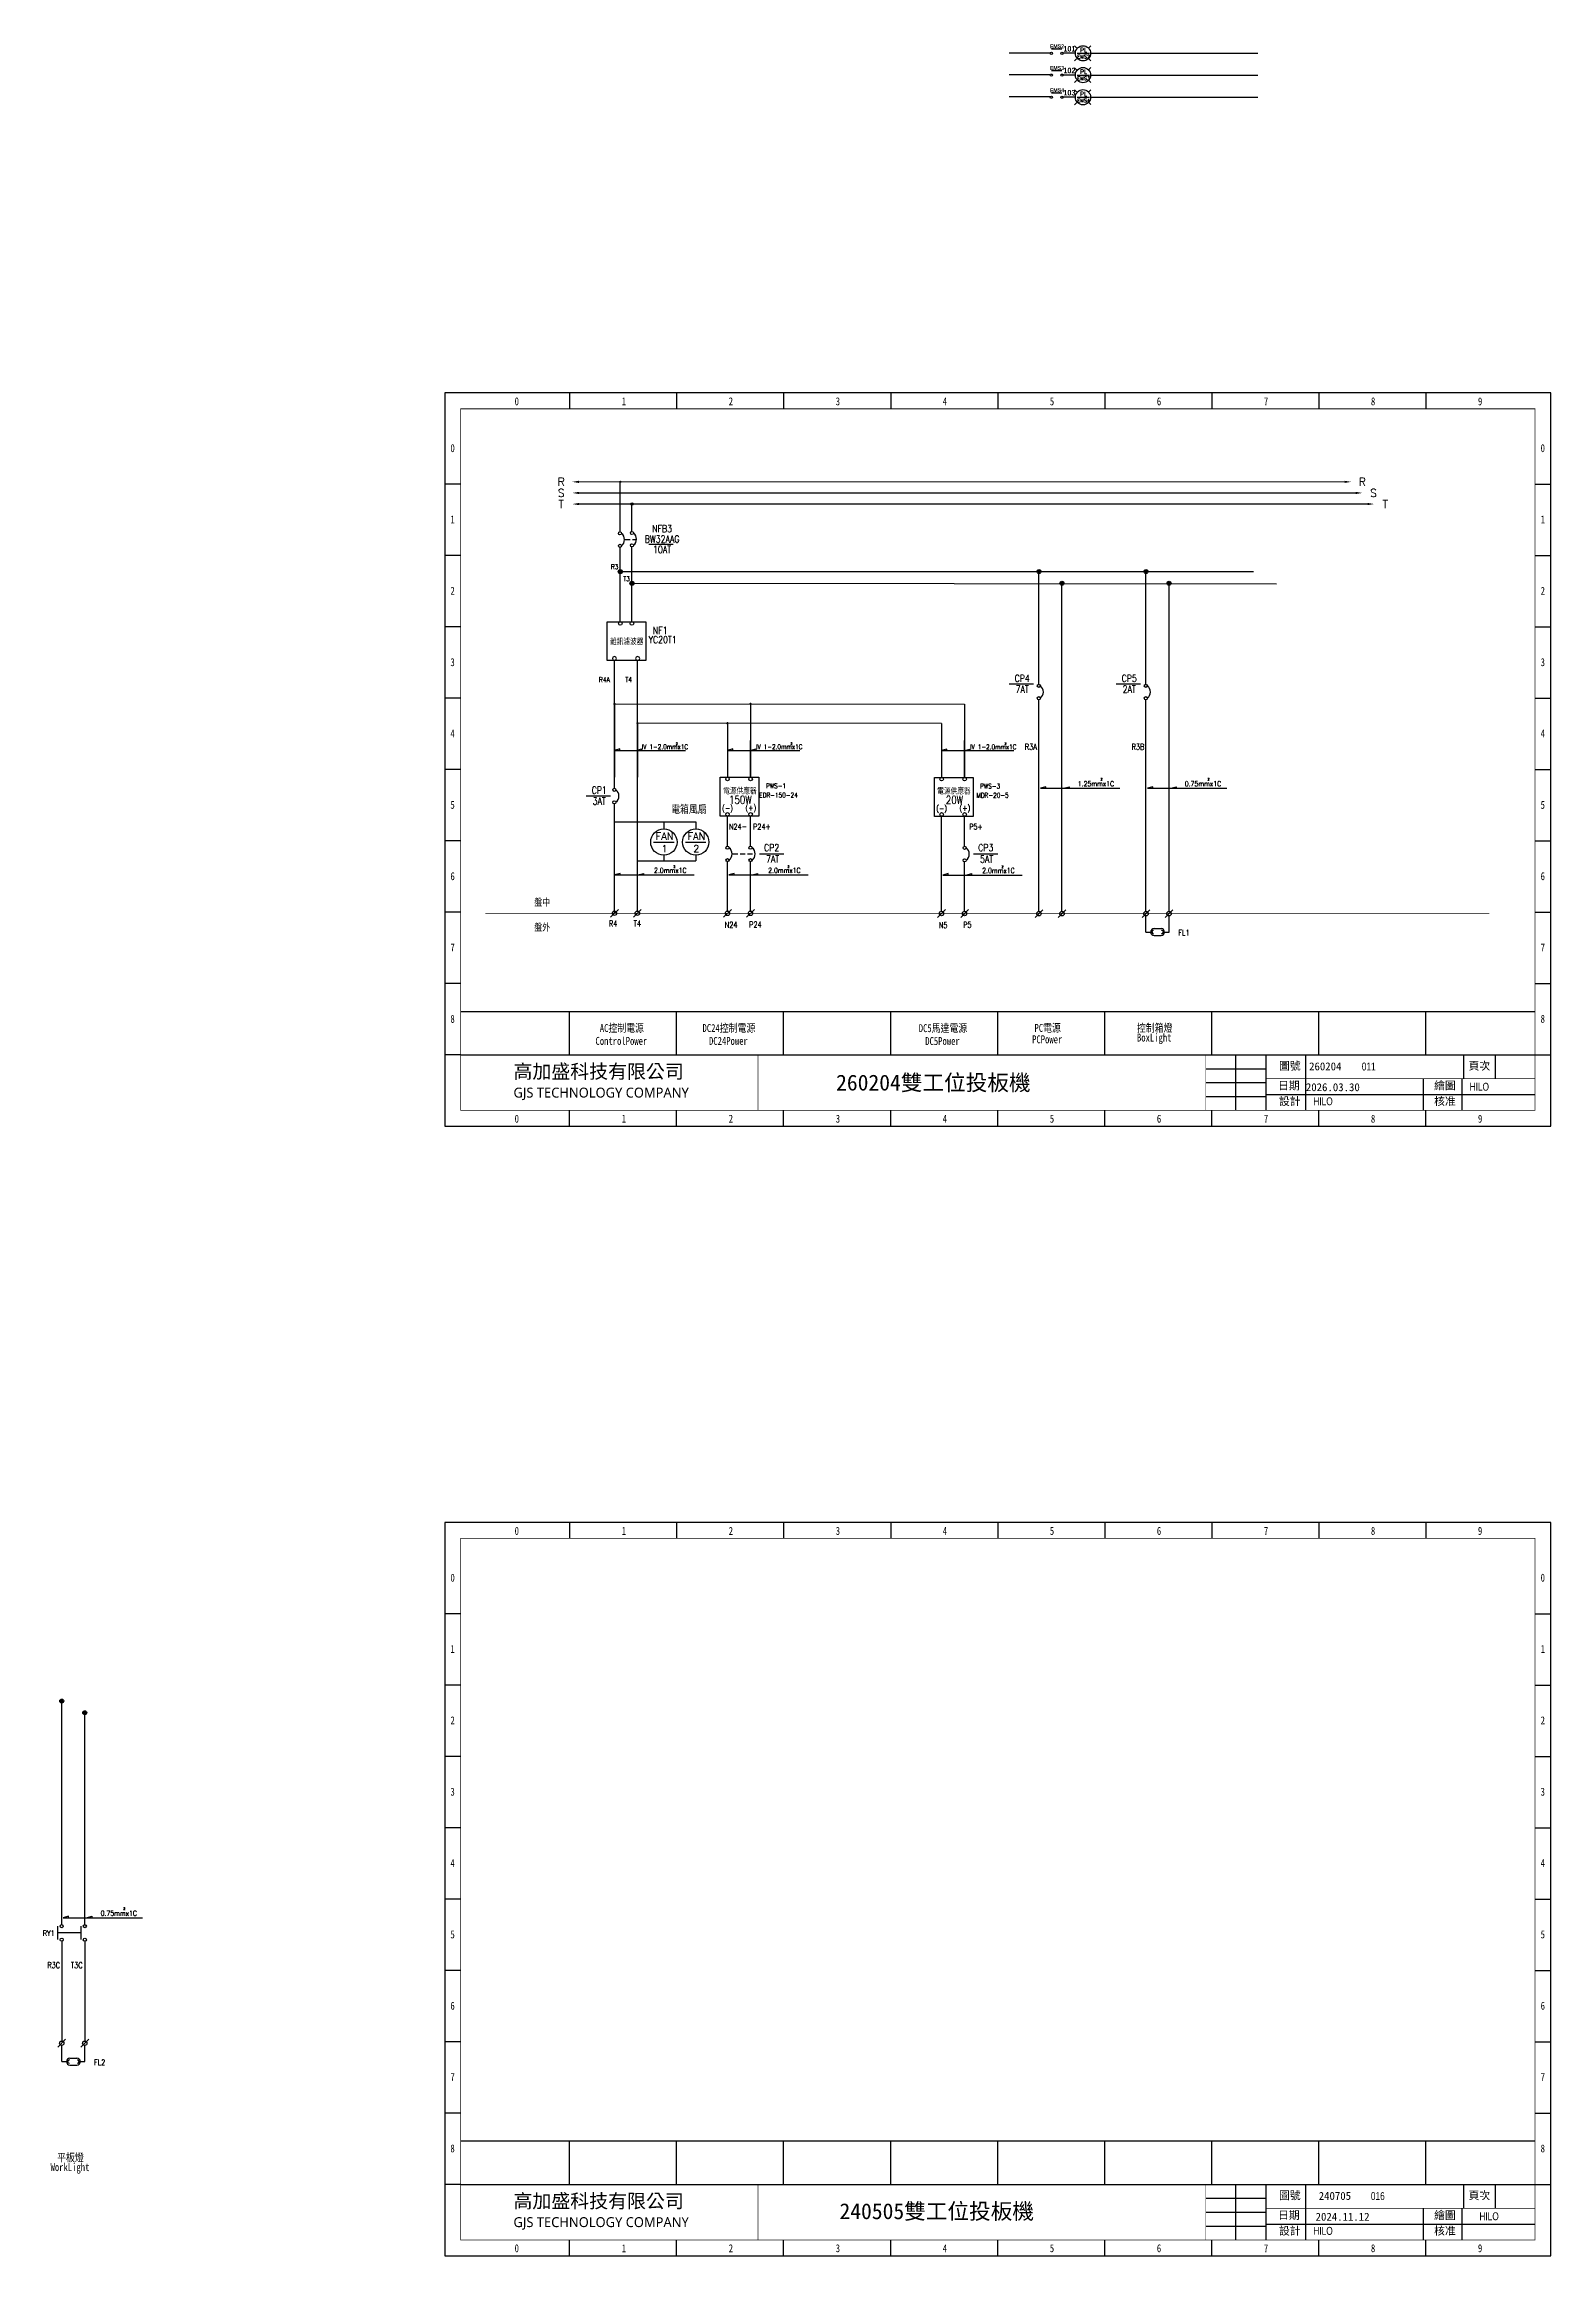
# Model space of a CAD drawing. Header units: millimetres. Extents: x -684 to 5961, y -1281 to 2539.
# Drawn here: x 310 to 690, y 4 to 562 of the extents above; entities that cross this region are included whole.
import ezdxf
from ezdxf.enums import TextEntityAlignment as Align

# ---------------------------------------------------------------- set-up
doc = ezdxf.new("R2010")
doc.units = ezdxf.units.MM
doc.header["$LTSCALE"] = 5
doc.header["$MEASUREMENT"] = 0
doc.linetypes.add('HIDDEN', pattern=[0.375, 0.25, -0.125])
doc.layers.get('0').update_dxf_attribs({"linetype": 'CONTINUOUS'})
for name, color, linetype in [('2', 2, 'CONTINUOUS'), ('6', 6, 'CONTINUOUS'), ('TEXT', 4, 'CONTINUOUS'), ('圖框', 7, 'CONTINUOUS'), ('文字', 4, 'CONTINUOUS')]:
    doc.layers.add(name, color=color, linetype=linetype)
doc.styles.add('DAYUM', font='complex', dxfattribs={"bigfont": 'dayum'})
doc.styles.add('DAYUS', font='romanc.shx', dxfattribs={"height": 25, "bigfont": 'dayus.shx'})
doc.styles.add('MtXpl_', font='mingliub.ttc')
doc.styles.add('ROMANS', font='romans', dxfattribs={"height": 2})
doc.styles.add('sim', font='simplex.shx', dxfattribs={"width": 0.8, "bigfont": 'chineset.shx'})
doc.styles.get("Standard").update_dxf_attribs({"font": 'arialbd.ttf', "height": 15})
doc.styles.add('新細明體', font='', dxfattribs={"width": 0.8})
doc.styles.add('標楷體', font='', dxfattribs={"width": 0.8})
doc.styles.add('線號', font='simplex.shx', dxfattribs={"height": 1.5, "bigfont": 'chineset.shx'})
doc.styles.get('新細明體').set_extended_font_data('新細明體')
doc.styles.get('標楷體').set_extended_font_data('標楷體')

# ---------------------------------------------------------------- blocks, each defined once
blk = doc.blocks.new('圖框')
at = {"layer": '圖框'}
for p, q in [((0, 185), (0, 0)), ((279, 185), (0, 185)), ((31.5, 185), (31.5, 181)), ((58.5, 185), (58.5, 181)), ((85.5, 185), (85.5, 181)), ((112.5, 185), (112.5, 181)), ((139.5, 185), (139.5, 181)), ((166.5, 185), (166.5, 181)), ((193.5, 185), (193.5, 181)), ((220.5, 185), (220.5, 181)), ((247.5, 185), (247.5, 181)), ((279, 0), (279, 185)), ((4, 162), (0, 162)), ((275, 162), (279, 162)), ((4, 144), (0, 144)), ((275, 144), (279, 144)), ((4, 126), (0, 126)), ((275, 126), (279, 126)), ((4, 108), (0, 108)), ((275, 108), (279, 108)), ((4, 90), (0, 90)), ((275, 90), (279, 90)), ((4, 72), (0, 72)), ((275, 72), (279, 72)), ((4, 54), (0, 54)), ((275, 54), (279, 54)), ((4, 36), (0, 36)), ((275, 36), (279, 36)), ((4, 28.96), (275, 28.96)), ((31.5, 17.96), (31.5, 28.96)), ((58.5, 17.96), (58.5, 28.96)), ((85.5, 18), (85.5, 29)), ((112.5, 17.96), (112.5, 28.96)), ((139.5, 17.96), (139.5, 28.96)), ((166.5, 17.96), (166.5, 28.96)), ((193.5, 17.96), (193.5, 28.96)), ((220.5, 17.96), (220.5, 28.96)), ((247.5, 17.96), (247.5, 28.96)), ((4, 18), (0, 18)), ((4, 18), (275, 18)), ((199.44, 18), (199.44, 4)), ((207.14, 18), (207.14, 4)), ((217.16, 18), (217.16, 4)), ((257, 18), (257, 12)), ((265, 18), (265, 12)), ((275, 18), (279, 18)), ((192, 14.5), (207.14, 14.5)), ((192, 11), (207.14, 11)), ((192, 7.5), (207.14, 7.5)), ((207.14, 8), (275, 8)), ((0, 0), (279, 0)), ((31.5, 0), (31.5, 4)), ((58.5, 0), (58.5, 4)), ((85.5, 0), (85.5, 4)), ((112.5, 0), (112.5, 4)), ((139.5, 0), (139.5, 4)), ((166.5, 0), (166.5, 4)), ((193.5, 0), (193.5, 4)), ((220.5, 0), (220.5, 4)), ((247.5, 0), (247.5, 4))]:
    blk.add_line(p, q, dxfattribs=at)
at = {"layer": '圖框', "const_width": 0.2}
for points in [[(4, 4), (275, 4), (275, 181), (4, 181)], [(4, 181), (275, 181), (275, 4), (4, 4)]]:
    blk.add_lwpolyline(points, close=True, dxfattribs=at)
at = {"layer": '圖框'}
for points, const_width in [([(4, 18), (275, 18)], 0.2), ([(79, 18), (79, 4)], 0.15), ([(192, 18), (192, 4)], 0.15), ([(207.14, 12), (275, 12)], 0.15)]:
    blk.add_lwpolyline(points, dxfattribs=dict(at, const_width=const_width))
for points in [[(246.85, 12), (246.85, 4)], [(256.58, 12), (256.58, 4)]]:
    blk.add_lwpolyline(points, dxfattribs=at)
at = {"insert": (17.34, 15.57), "char_height": 2, "width": 50.9822, "attachment_point": 1, "style": '線號'}
blk.add_mtext('{\\fMicrosoft JhengHei|b1|i0|c136|p34;\\H1.75x;\\C4;高加盛科技有限公司\\H0.85714x;\\P\\fMicrosoft JhengHei|b0|i0|c136|p34;\\H0.83333x;GJS TECHNOLOGY COMPANY}', dxfattribs=at)
at = {"layer": '圖框', "style": '標楷體', "width": 0.8}
for s, p in [('0', (17.64, 181.9)), ('1', (44.64, 181.9)), ('2', (71.64, 181.9)), ('3', (98.64, 181.9)), ('4', (125.64, 181.9)), ('5', (152.64, 181.9)), ('6', (179.64, 181.9)), ('7', (206.64, 181.9)), ('8', (233.64, 181.9)), ('9', (260.64, 181.9)), ('0', (1.45, 170.09)), ('0', (276.45, 170.09)), ('1', (1.45, 152.09)), ('1', (276.45, 152.09)), ('2', (1.45, 134.09)), ('2', (276.45, 134.09)), ('3', (1.45, 116.09)), ('3', (276.45, 116.09)), ('4', (1.45, 98.09)), ('4', (276.45, 98.09)), ('5', (1.45, 80.09)), ('5', (276.45, 80.09)), ('6', (1.45, 62.09)), ('6', (276.45, 62.09)), ('7', (1.45, 44.09)), ('7', (276.45, 44.09)), ('8', (1.45, 26.09)), ('8', (276.45, 26.09)), ('0', (17.64, 0.9)), ('1', (44.64, 0.9)), ('2', (71.64, 0.9)), ('3', (98.64, 0.9)), ('4', (125.64, 0.9)), ('5', (152.64, 0.9)), ('6', (179.64, 0.9)), ('7', (206.64, 0.9)), ('8', (233.64, 0.9)), ('9', (260.64, 0.9))]:
    blk.add_text(s, height=2, dxfattribs=at).set_placement(p)
at = {"layer": '圖框', "style": 'MtXpl_'}
for s, p in [('圖號', (210.44, 14.24)), ('日期', (210.21, 9.25)), ('繪圖', (249.57, 9.25)), ('頁次^J', (258.27, 14.24)), ('設計', (210.44, 5.29)), ('核准', (249.57, 5.29))]:
    blk.add_text(s, height=2, dxfattribs=at).set_placement(p)

msp = doc.modelspace()

# ---------------------------------------------------------------- hatches: boundary and pattern name
at = {"linetype": 'Continuous'}
h = msp.add_hatch(color=2, dxfattribs=at)
h.dxf.hatch_style = 1
h.paths.add_polyline_path([(455.325, 429.203, 1), (454.325, 429.203, 1)])
h.paths.add_polyline_path([(455.325, 429.203, 1), (454.325, 429.203, 1)])
h.paths.add_polyline_path([(455.325, 429.203, 1), (454.325, 429.203, 1)])
h = msp.add_hatch(color=2, dxfattribs=at)
h.dxf.hatch_style = 1
h.paths.add_polyline_path([(560.928, 429.176, 1), (559.928, 429.176, 1)])
h.paths.add_polyline_path([(560.928, 429.176, 1), (559.928, 429.176, 1)])
h.paths.add_polyline_path([(560.928, 429.176, 1), (559.928, 429.176, 1)])
h = msp.add_hatch(color=2, dxfattribs=at)
h.dxf.hatch_style = 1
h.paths.add_polyline_path([(587.928, 429.176, 1), (586.928, 429.176, 1)])
h.paths.add_polyline_path([(587.928, 429.176, 1), (586.928, 429.176, 1)])
h.paths.add_polyline_path([(587.928, 429.176, 1), (586.928, 429.176, 1)])
h = msp.add_hatch(color=2, dxfattribs=at)
h.dxf.hatch_style = 1
h.paths.add_polyline_path([(458.265, 426.215, 1), (457.265, 426.215, 1)])
h.paths.add_polyline_path([(458.265, 426.215, 1), (457.265, 426.215, 1)])
h.paths.add_polyline_path([(458.265, 426.215, 1), (457.265, 426.215, 1)])
h = msp.add_hatch(color=2, dxfattribs=at)
h.dxf.hatch_style = 1
h.paths.add_polyline_path([(566.738, 426.236, 1), (565.738, 426.236, 1)])
h.paths.add_polyline_path([(566.738, 426.236, 1), (565.738, 426.236, 1)])
h.paths.add_polyline_path([(566.738, 426.236, 1), (565.738, 426.236, 1)])
h = msp.add_hatch(color=2, dxfattribs=at)
h.dxf.hatch_style = 1
h.paths.add_polyline_path([(593.738, 426.236, 1), (592.738, 426.236, 1)])
h.paths.add_polyline_path([(593.738, 426.236, 1), (592.738, 426.236, 1)])
h.paths.add_polyline_path([(593.738, 426.236, 1), (592.738, 426.236, 1)])
h = msp.add_hatch(color=2, dxfattribs=at)
h.dxf.hatch_style = 1
h.paths.add_polyline_path([(314.428, 144.176, 1), (313.428, 144.176, 1)])
h.paths.add_polyline_path([(314.428, 144.176, 1), (313.428, 144.176, 1)])
h.paths.add_polyline_path([(314.428, 144.176, 1), (313.428, 144.176, 1)])
h = msp.add_hatch(color=2, dxfattribs=at)
h.dxf.hatch_style = 1
h.paths.add_polyline_path([(320.238, 141.236, 1), (319.238, 141.236, 1)])
h.paths.add_polyline_path([(320.238, 141.236, 1), (319.238, 141.236, 1)])
h.paths.add_polyline_path([(320.238, 141.236, 1), (319.238, 141.236, 1)])

# ---------------------------------------------------------------- linework, layer by layer
at = {"color": 0, "linetype": 'Continuous'}
for p, q in [((563.181, 560.008), (552.948, 560.008)), ((569.618, 559.927), (566.493, 559.927)), ((573.458, 559.927), (615.682, 559.927)), ((563.181, 554.521), (552.948, 554.521)), ((569.618, 554.439), (566.493, 554.439)), ((573.458, 554.439), (615.682, 554.439)), ((563.181, 548.921), (552.948, 548.921)), ((569.618, 548.839), (566.493, 548.839)), ((573.458, 548.839), (615.682, 548.839)), ((453.352, 366.001), (473.847, 366.001)), ((465.812, 366.001), (465.812, 364.233)), ((473.847, 366.001), (473.847, 364.233)), ((465.812, 357.552), (465.812, 356.151)), ((473.847, 357.552), (473.847, 356.151)), ((459.146, 356.151), (473.847, 356.151)), ((589.491, 337.352, -1.148), (591.233, 337.352, -1.148)), ((313.928, 83.561, -1.098), (313.928, 58.408, -1.148)), ((319.744, 83.561, -1.098), (319.738, 58.408, -1.148)), ((315.991, 52.351, -1.148), (317.733, 52.351, -1.148))]:
    msp.add_line(p, q, dxfattribs=at)
for p, q in [((563.558, 561.06), (566.226, 561.06)), ((563.832, 559.915), (563.825, 559.915)), ((563.832, 559.915), (563.825, 559.915)), ((569.913, 561.284), (569.417, 561.791)), ((569.913, 558.554), (569.417, 558.047)), ((570.067, 559.927), (573.18, 559.927)), ((573.011, 558.57), (573.508, 558.062)), ((573.026, 561.299), (573.523, 561.807)), ((563.558, 555.572), (566.226, 555.572)), ((563.832, 554.427), (563.825, 554.427)), ((563.832, 554.427), (563.825, 554.427)), ((569.913, 555.796), (569.417, 556.304)), ((569.913, 553.066), (569.417, 552.559)), ((570.067, 554.439), (573.18, 554.439)), ((573.011, 553.082), (573.508, 552.574)), ((573.026, 555.811), (573.523, 556.319)), ((563.558, 549.972), (566.226, 549.972)), ((563.832, 548.827), (563.825, 548.827)), ((563.832, 548.827), (563.825, 548.827)), ((569.913, 550.196), (569.417, 550.704)), ((569.913, 547.466), (569.417, 546.959)), ((570.067, 548.839), (573.18, 548.839)), ((573.011, 547.482), (573.508, 546.974)), ((573.026, 550.211), (573.523, 550.719)), ((454.825, 439.185), (454.825, 451.803)), ((457.765, 439.312), (457.765, 446.203)), ((454.825, 416.516), (454.825, 435.288)), ((457.765, 416.516), (457.765, 435.393)), ((560.428, 400.732, -0.527), (560.428, 429.176, 0.002)), ((566.238, 343.408, -1.097), (566.238, 426.252)), ((587.428, 400.732, -0.527), (587.428, 429.176, 0.002)), ((593.238, 343.408, -1.097), (593.238, 426.252)), ((453.352, 390.992), (453.352, 406.702)), ((459.178, 385.42), (459.178, 406.702)), ((560.428, 343.408, -1.595), (560.428, 396.813, -0.6)), ((587.428, 343.408, -1.595), (587.428, 396.813, -0.6)), ((453.352, 395.791, 5.108), (453.352, 377.297, 5.108)), ((453.352, 395.791, 5.108), (541.673, 395.751, 5.467)), ((453.352, 377.286, 5.147), (453.352, 393.023, 5.082)), ((453.352, 374.484), (453.352, 390.992)), ((459.162, 390.962, 5.108), (459.162, 377.297, 5.108)), ((535.863, 390.873, 5.467), (459.318, 390.912)), ((481.863, 390.911, 5.467), (481.863, 377.299, 5.467)), ((487.673, 395.789, 5.467), (487.673, 377.299, 5.467)), ((535.863, 390.873, 5.467), (535.863, 377.262, 5.467)), ((541.673, 395.751, 5.467), (541.673, 377.261, 5.467)), ((459.132, 343.51), (459.178, 385.42)), ((487.673, 377.286, 5.503), (487.673, 386.572, 5.448)), ((541.673, 377.249, 5.503), (541.673, 386.535, 5.448)), ((453.352, 342.95), (453.352, 370.567)), ((481.864, 359.883, 5.825), (481.864, 367.446, 5.897)), ((487.673, 359.883, 5.825), (487.673, 367.446, 5.897)), ((535.864, 355.925, 5.772), (535.864, 367.409, 5.897)), ((541.673, 359.845, 5.825), (541.673, 367.409, 5.897)), ((463.24, 360.918), (468.385, 360.918)), ((471.274, 360.918), (476.42, 360.918)), ((481.864, 343.499, 5.468), (481.864, 355.963, 5.772)), ((487.673, 343.499, 5.468), (487.673, 355.963, 5.772)), ((535.864, 343.461, 5.468), (535.864, 355.925, 5.772)), ((541.673, 343.461, 5.468), (541.673, 355.925, 5.772)), ((452.362, 341.96), (454.342, 343.94)), ((458.142, 341.96), (460.121, 343.94)), ((480.873, 341.949, 5.085), (482.853, 343.929, 5.085)), ((486.682, 341.949, 5.085), (488.662, 343.929, 5.085)), ((534.873, 341.912, 5.085), (536.853, 343.891, 5.085)), ((540.682, 341.912, 5.085), (542.662, 343.891, 5.085)), ((559.438, 341.858, -1.148), (561.418, 343.838, -1.148)), ((565.248, 341.858, -1.148), (567.228, 343.838, -1.148)), ((586.438, 341.858, -1.148), (588.418, 343.838, -1.148)), ((587.428, 338.222, -1.148), (587.428, 342.288, -1.148)), ((592.248, 341.858, -1.148), (594.228, 343.838, -1.148)), ((593.238, 338.222, -1.127), (593.238, 342.288, -1.108)), ((587.428, 338.222, -1.148), (588.913, 338.222, -1.148)), ((589.491, 339.093, -1.148), (591.233, 339.093, -1.148)), ((591.811, 338.222, -1.148), (593.238, 338.222, -1.148)), ((313.928, 115.732, -0.527), (313.928, 144.176, 0.002)), ((319.744, 87.792, -1.098), (319.738, 141.252)), ((313.928, 87.792, -1.098), (313.928, 117.177, -0.6)), ((312.821, 87.381, -5.643), (312.821, 84.018, -5.643)), ((312.821, 85.77, -5.643), (318.708, 85.77, -5.643)), ((318.708, 87.381, -5.643), (318.708, 84.018, -5.643)), ((312.938, 56.858, -1.148), (314.918, 58.838, -1.148)), ((313.928, 53.222, -1.148), (313.928, 57.288, -1.148)), ((318.748, 56.858, -1.148), (320.728, 58.838, -1.148)), ((319.738, 53.222, -1.127), (319.738, 57.288, -1.108)), ((313.928, 53.222, -1.148), (315.413, 53.222, -1.148)), ((315.991, 54.093, -1.148), (317.733, 54.093, -1.148)), ((318.311, 53.222, -1.148), (319.738, 53.222, -1.148))]:
    msp.add_line(p, q)
at = {"linetype": 'HIDDEN'}
for p, q in [((456.057, 437.237), (458.913, 437.237)), ((483.198, 357.923), (488.843, 357.923))]:
    msp.add_line(p, q, dxfattribs=at)
for points in [[(442.712, 451.803, 0, 0.56, 0), (444.392, 451.803, 0.56, 0.56, 0)], [(639.196, 451.803, 0, 0.56, 0), (637.516, 451.803, 0.56, 0.56, 0)], [(442.712, 449.003, 0, 0.56, 0), (444.392, 449.003, 0.56, 0.56, 0)], [(442.712, 446.203, 0, 0.56, 0), (444.392, 446.203, 0.56, 0.56, 0)], [(641.999, 449.003, 0, 0.56, 0), (640.319, 449.003, 0.56, 0.56, 0)], [(644.993, 446.203, 0, 0.56, 0), (643.313, 446.203, 0.56, 0.56, 0)]]:
    msp.add_lwpolyline(points, format="xyseb")
at = {"const_width": 0.28}
for points in [[(443.805, 449.003), (640.319, 449.003)], [(443.862, 451.803), (637.516, 451.803)], [(443.805, 446.203), (457.47, 446.203)], [(458.03, 446.203), (643.313, 446.203)]]:
    msp.add_lwpolyline(points, dxfattribs=at)
for points in [[(451.505, 416.516), (461.255, 416.516), (461.255, 406.702), (451.505, 406.702)], [(480.05, 377.26), (489.8, 377.26), (489.8, 367.446), (480.05, 367.446)], [(534.05, 377.222), (543.8, 377.222), (543.8, 367.409), (534.05, 367.409)]]:
    msp.add_lwpolyline(points, close=True)
at = {"color": 0, "linetype": 'Continuous'}
for points in [[(453.352, 407.767), (452.975, 407.611), (452.819, 407.234), (452.975, 406.858), (453.352, 406.702), (453.728, 406.858), (453.884, 407.234), (453.728, 407.611)], [(459.178, 407.767), (458.801, 407.611), (458.645, 407.234), (458.801, 406.858), (459.178, 406.702), (459.554, 406.858), (459.71, 407.234), (459.554, 407.611)]]:
    msp.add_lwpolyline(points, close=True, dxfattribs=at)
for centre, radius in [((563.558, 559.927), 0.267), ((566.226, 559.927), 0.267), ((563.558, 554.439), 0.267), ((566.226, 554.439), 0.267), ((563.558, 548.839), 0.267), ((566.226, 548.839), 0.267), ((457.75, 446.203), 0.28), ((454.729, 438.801), 0.396), ((454.729, 435.672), 0.396), ((457.753, 438.917), 0.396), ((457.753, 435.788), 0.396), ((457.749, 416.084, 0.64), 0.449), ((560.394, 400.337, 0.418), 0.396), ((560.394, 397.208, 0.418), 0.396), ((587.394, 400.337, 0.418), 0.396), ((587.394, 397.208, 0.418), 0.396), ((453.318, 374.09), 0.396), ((481.877, 376.828, 0.64), 0.449), ((487.686, 376.828, 0.64), 0.449), ((535.877, 376.791, 0.64), 0.449), ((541.686, 376.791, 0.64), 0.449), ((453.318, 370.961), 0.396), ((481.877, 367.929, 0.64), 0.449), ((487.686, 367.929, 0.64), 0.449), ((535.877, 367.892, 0.64), 0.449), ((541.686, 367.892, 0.64), 0.449), ((465.812, 360.918), 3.315), ((473.847, 360.918), 3.315), ((481.87, 359.487), 0.396), ((487.68, 359.487), 0.396), ((541.68, 359.45), 0.396), ((481.87, 356.358), 0.396), ((487.68, 356.358), 0.396), ((541.68, 356.321), 0.396), ((453.352, 342.95), 0.56), ((459.132, 342.95), 0.56), ((481.863, 342.939, 5.085), 0.56), ((487.672, 342.939, 5.085), 0.56), ((535.863, 342.901, 5.085), 0.56), ((541.672, 342.901, 5.085), 0.56), ((560.428, 342.848, -1.148), 0.56), ((566.238, 342.848, -1.148), 0.56), ((587.428, 342.848, -1.148), 0.56), ((593.238, 342.848, -1.148), 0.56), ((313.928, 87.397, -1.098), 0.396), ((313.928, 83.957, -1.098), 0.396), ((319.744, 87.397, -1.098), 0.396), ((319.744, 83.957, -1.098), 0.396), ((313.928, 57.848, -1.148), 0.56), ((319.738, 57.848, -1.148), 0.56)]:
    msp.add_circle(centre, radius)
at = {"linetype": 'Continuous'}
for centre in [(571.538, 559.927), (571.538, 554.439), (571.538, 548.839)]:
    msp.add_circle(centre, 1.92, dxfattribs=at)
at = {"color": 0, "linetype": 'Continuous'}
for centre, radius in [((560.428, 429.176, 0.002), 0.5), ((587.428, 429.176, 0.002), 0.5), ((454.825, 429.155), 0.5), ((457.765, 426.215), 0.5), ((566.238, 426.236, -0.249), 0.5), ((593.238, 426.236, -0.249), 0.5), ((454.825, 416.066), 0.449), ((313.928, 144.176, 0.002), 0.5), ((319.738, 141.236, -0.249), 0.5)]:
    msp.add_circle(centre, radius, dxfattribs=at)
for centre, radius, start, end in [((453.916, 437.237), 1.977, 307.69549, 52.30451), ((456.939, 437.353), 1.977, 307.69549, 52.30451), ((559.58, 398.773, 0.418), 1.977, 307.69549, 52.30451), ((586.58, 398.773, 0.418), 1.977, 307.69549, 52.30451), ((452.505, 372.526), 1.977, 307.69549, 52.30451), ((481.057, 357.923), 1.977, 307.69549, 52.30451), ((486.866, 357.923), 1.977, 307.69549, 52.30451), ((540.866, 357.885), 1.977, 307.69549, 52.30451), ((589.491, 338.222, -1.148), 0.871, 90, 270), ((589.348, 338.222, -1.148), 0.435, 90, 270), ((591.233, 338.222, -1.148), 0.871, 270, 90), ((591.376, 338.222, -1.148), 0.435, 270, 90), ((315.991, 53.222, -1.148), 0.871, 90, 270), ((315.848, 53.222, -1.148), 0.435, 90, 270), ((317.733, 53.222, -1.148), 0.871, 270, 90), ((317.876, 53.222, -1.148), 0.435, 270, 90)]:
    msp.add_arc(centre, radius, start, end)
at = {"layer": '2', "color": 2}
for p, q in [((454.825, 429.155), (614.542, 429.155)), ((457.746, 426.215), (620.352, 426.092, 4.545))]:
    msp.add_line(p, q, dxfattribs=at)
at = {"layer": '2'}
for p, q in [((566.659, 374.501, -5.693), (568.039, 374.871, -5.693)), ((568.039, 374.871, -5.693), (568.039, 374.501, -5.693)), ((593.659, 374.501, -5.693), (595.039, 374.871, -5.693)), ((595.039, 374.871, -5.693), (595.039, 374.501, -5.693)), ((459.279, 352.63), (460.659, 353)), ((460.659, 353), (460.659, 352.63)), ((488.059, 352.63), (489.439, 353)), ((489.439, 353), (489.439, 352.63)), ((542.059, 352.593), (543.439, 352.963)), ((543.439, 352.963), (543.439, 352.593)), ((320.159, 89.501, -5.693), (321.539, 89.871, -5.693)), ((321.539, 89.871, -5.693), (321.539, 89.501, -5.693))]:
    msp.add_line(p, q, dxfattribs=at)
at = {"layer": '2', "elevation": -5.693}
for points in [[(562.159, 374.501), (562.159, 374.871), (560.779, 374.501), (569.275, 374.501), (580.817, 374.501)], [(589.159, 374.501), (589.159, 374.871), (587.779, 374.501), (596.275, 374.501), (607.817, 374.501)], [(315.659, 89.501), (315.659, 89.871), (314.279, 89.501), (322.775, 89.501), (334.317, 89.501)]]:
    msp.add_lwpolyline(points, dxfattribs=at)
at = {"layer": '2'}
for points in [[(454.779, 352.63), (454.779, 353), (453.399, 352.63), (461.895, 352.63), (473.438, 352.63)], [(483.559, 352.63), (483.559, 353), (482.179, 352.63), (490.675, 352.63), (502.218, 352.63)], [(537.559, 352.593), (537.559, 352.963), (536.179, 352.593), (544.675, 352.593), (556.218, 352.593)]]:
    msp.add_lwpolyline(points, dxfattribs=at)
at = {"layer": '6', "linetype": 'HIDDEN', "const_width": 0.168}
msp.add_lwpolyline([(674.062, 342.95), (420.772, 342.95)], dxfattribs=at)
at = {"layer": 'TEXT'}
for p, q in [((462.039, 436.05), (468.199, 436.05)), ((552.884, 400.802, 0.418), (559.044, 400.802, 0.418)), ((579.884, 400.802, 0.418), (586.044, 400.802, 0.418)), ((454.666, 384.408, 4.905), (453.352, 384.055, 4.905)), ((453.352, 384.055, 4.905), (460.75, 384.055, 4.905)), ((454.666, 384.055, 4.905), (454.666, 384.408, 4.905)), ((458.842, 384.055, 4.905), (460.157, 384.408, 4.905)), ((460.157, 384.408, 4.905), (460.157, 384.055, 4.905)), ((460.75, 384.055, 4.905), (471.25, 384.055, 4.905)), ((487.673, 384.057, 5.487), (488.988, 384.409, 5.487)), ((488.988, 384.409, 5.487), (488.988, 384.057, 5.487)), ((541.673, 384.02, 5.487), (542.988, 384.372, 5.487)), ((542.988, 384.372, 5.487), (542.988, 384.02, 5.487)), ((446.197, 372.56), (452.357, 372.56)), ((489.914, 357.957), (496.074, 357.957)), ((543.914, 357.92), (550.074, 357.92))]:
    msp.add_line(p, q, dxfattribs=at)
at = {"layer": 'TEXT', "const_width": 0.28}
for points in [[(454.685, 451.803, 1), (454.965, 451.803, 1)], [(457.622, 446.187, 1), (457.902, 446.187, 1)], [(453.212, 395.791, 1), (453.492, 395.791, 1)], [(459.038, 390.912, 1), (459.318, 390.912, 1)]]:
    msp.add_lwpolyline(points, format="xyb", close=True, dxfattribs=at)
for points, elevation in [([(453.196, 395.781, 1), (453.476, 395.781, 1)], 5.108), ([(459.022, 390.902, 1), (459.302, 390.902, 1)], 5.108), ([(481.707, 390.9, 1), (481.987, 390.9, 1)], 10.575), ([(481.723, 390.911, 1), (482.003, 390.911, 1)], 5.467), ([(487.517, 395.778, 1), (487.797, 395.778, 1)], 10.575), ([(487.533, 395.789, 1), (487.813, 395.789, 1)], 5.467)]:
    msp.add_lwpolyline(points, format="xyb", close=True, dxfattribs=dict(at, elevation=elevation))
at = {"layer": 'TEXT', "elevation": 5.487}
for points in [[(483.177, 384.057), (483.177, 384.409), (481.863, 384.057), (489.581, 384.057), (500.081, 384.057)], [(537.177, 384.02), (537.177, 384.372), (535.863, 384.02), (543.581, 384.02), (554.081, 384.02)]]:
    msp.add_lwpolyline(points, dxfattribs=at)

# ---------------------------------------------------------------- block references
at = {"color": 0, "linetype": 'Continuous'}
for p in [(410.531, 289.222), (410.531, 4.222)]:
    msp.add_blockref('圖框', p, dxfattribs=at)

# ---------------------------------------------------------------- texts
at = {"width": 0.75}
for s, p in [('EMS2', (564.975, 561.706)), ('EMS3', (564.975, 556.218)), ('EMS4', (564.975, 550.618))]:
    msp.add_text(s, height=1, dxfattribs=at).set_placement(p, align=Align.MIDDLE_CENTER)
for s, p in [('101', (566.594, 560.378)), ('102', (566.594, 554.89)), ('103', (566.594, 549.29))]:
    msp.add_text(s, height=1.4, dxfattribs=at).set_placement(p)
at = {"style": 'DAYUM'}
for s, height, p in [('EMS2', 0.9, (571.704, 559.103)), ('PL', 1.089, (571.704, 560.747)), ('EMS3', 0.9, (571.704, 553.615)), ('PL', 1.089, (571.704, 555.259)), ('EMS4', 0.9, (571.704, 548.015)), ('PL', 1.089, (571.704, 549.659)), ('FAN', 1.8, (466.009, 362.403)), ('FAN', 1.8, (474.043, 362.403)), ('1', 1.8, (465.944, 359.227)), ('2', 1.8, (473.979, 359.227))]:
    msp.add_text(s, height=height, dxfattribs=at).set_placement(p, align=Align.MIDDLE)
at = {"color": 2, "style": 'sim', "width": 0.8}
for s, p in [('FL1', (597.006, 337.332, -1.511)), ('FL2', (323.506, 52.331, -1.511))]:
    msp.add_text(s, height=1.4, dxfattribs=at).set_placement(p, align=Align.CENTER)
at = {"style": 'sim', "width": 0.8}
msp.add_text('RY1', height=1.4, dxfattribs=at).set_placement((312.154, 84.913, -1.098), align=Align.RIGHT)
at = {"layer": '2', "color": 4}
for s, height, style, width, p in [('R3', 1.2, 'sim', 0.8, (453.4, 429.779, 0.64)), ('T3', 1.2, 'sim', 0.8, (456.407, 426.731, 0.64)), ('R4A', 1.3, 'DAYUS', 0.7, (450.813, 401.229)), ('T4', 1.3, 'DAYUS', 0.7, (456.922, 401.229)), ('R3A', 1.5, 'DAYUS', 0.7, (558.402, 384.205, -5.693)), ('R3B', 1.5, 'DAYUS', 0.7, (585.402, 384.205, -5.693)), ('(-)', 1.4, 'sim', 0.8, (481.877, 368.771)), ('(+)', 1.4, 'sim', 0.8, (487.757, 368.864, 5.825)), ('(-)', 1.4, 'sim', 0.8, (535.877, 368.734)), ('(+)', 1.4, 'sim', 0.8, (541.757, 368.827, 5.825)), ('N24-', 1.4, 'sim', 0.8, (484.513, 364.125, 5.825)), ('P24+', 1.4, 'sim', 0.8, (490.545, 364.125, 5.825)), ('P5+', 1.4, 'sim', 0.8, (544.545, 364.088, 5.825)), ('R4', 1.5, 'DAYUS', 0.7, (453.017, 339.601)), ('T4', 1.5, 'DAYUS', 0.7, (459.127, 339.601)), ('R3C', 1.5, 'DAYUS', 0.7, (311.902, 76.805, -5.693)), ('T3C', 1.5, 'DAYUS', 0.7, (317.715, 76.805, -5.693))]:
    msp.add_text(s, height=height, dxfattribs=dict(at, style=style, width=width)).set_placement(p, align=Align.CENTER)
at = {"layer": '2'}
for s, height, style, width, p in [('雜訊濾波器', 1.5, 'MtXpl_', 0.8, (456.447, 411.622)), ('電源供應器', 1.5, 'MtXpl_', 0.8, (484.993, 373.946)), ('電源供應器', 1.5, 'MtXpl_', 0.8, (538.993, 373.909)), ('1.25mmx1C', 1.3, 'DAYUS', 0.75, (574.809, 375.642, -5.693)), ('0.75mmx1C', 1.3, 'DAYUS', 0.75, (601.809, 375.642, -5.693)), ('150W', 2, 'sim', 0.8, (485.128, 371.593)), ('20W', 2, 'sim', 0.8, (539.128, 371.556)), ('2.0mmx1C', 1.3, 'DAYUS', 0.75, (467.429, 353.771)), ('2.0mmx1C', 1.3, 'DAYUS', 0.75, (496.21, 353.771)), ('2.0mmx1C', 1.3, 'DAYUS', 0.75, (550.21, 353.734)), ('0.75mmx1C', 1.3, 'DAYUS', 0.75, (328.309, 90.642, -5.693))]:
    msp.add_text(s, height=height, dxfattribs=dict(at, style=style, width=width)).set_placement(p, align=Align.MIDDLE)
at = {"layer": '2', "style": 'DAYUS'}
for p in [(576.222, 376.783, -5.693), (603.222, 376.783, -5.693), (468.466, 354.687), (497.246, 354.687), (551.246, 354.649), (329.722, 91.783, -5.693)]:
    msp.add_text('2', height=0.588, dxfattribs=at).set_placement(p, align=Align.MIDDLE)
at = {"layer": '6', "style": 'MtXpl_', "width": 0.8}
for s, p in [('電箱風扇', (472.137, 368.224, -1.073)), ('AC控制電源', (455.217, 313.001, -1.073)), ('DC24控制電源', (482.217, 313.001, -1.073)), ('DC5馬達電源', (536.217, 312.964, -1.073)), ('PC電源', (562.63, 313.023, -6.766)), ('BoxLight', (589.509, 310.592, -6.766)), ('控制箱燈', (589.63, 313.023, -6.766)), ('ControlPower', (455.096, 309.748, -1.073)), ('DC24Power', (482.096, 309.748, -1.073)), ('DC5Power', (536.096, 309.711, -1.073)), ('PCPower', (562.509, 310.147, -6.766)), ('平板燈', (316.13, 28.022, -6.766)), ('WorkLight', (316.009, 25.592, -6.766))]:
    msp.add_text(s, height=2, dxfattribs=at).set_placement(p, align=Align.CENTER)
at = {"layer": 'TEXT'}
for s, height, style, p in [('R', 2, 'ROMANS', (439.912, 451.803)), ('R', 2, 'ROMANS', (641.996, 451.803)), ('S', 2, 'ROMANS', (439.912, 449.003)), ('T', 2, 'ROMANS', (439.912, 446.203)), ('S', 2, 'ROMANS', (644.799, 449.003)), ('T', 2, 'ROMANS', (647.793, 446.203)), ('2', 0.56, 'DAYUM', (469.073, 385.726, 4.905)), ('2', 0.56, 'DAYUM', (497.996, 385.728, 5.311)), ('2', 0.56, 'DAYUM', (551.996, 385.69, 5.311))]:
    msp.add_text(s, height=height, dxfattribs=dict(at, style=style)).set_placement(p, align=Align.MIDDLE)
at = {"layer": 'TEXT', "width": 0.8}
for s, height, style, p in [('NFB3', 1.8, 'sim', (465.363, 439.992)), ('BW32AAG', 1.8, 'sim', (465.363, 437.359)), ('10AT', 1.8, 'sim', (465.363, 434.744)), ('NF1', 1.8, 'sim', (464.891, 414.3)), ('YC20T1', 1.8, 'sim', (465.514, 411.977)), ('CP4', 1.8, 'sim', (556.208, 402.244, 0.418)), ('CP5', 1.8, 'sim', (583.208, 402.244, 0.418)), ('7AT', 1.8, 'sim', (556.208, 399.495, 0.418)), ('2AT', 1.8, 'sim', (583.208, 399.495, 0.418)), ('IV 1-2.0mmx1C', 1.2, 'DAYUM', (466.088, 384.965, 4.905)), ('IV 1-2.0mmx1C', 1.2, 'DAYUM', (494.918, 384.967, 5.487)), ('IV 1-2.0mmx1C', 1.2, 'DAYUM', (548.918, 384.929, 5.487)), ('CP1', 1.8, 'sim', (449.521, 374.002)), ('PWS-1', 1.2, 'sim', (494.103, 375.078)), ('PWS-3', 1.2, 'sim', (548.103, 375.041)), ('3AT', 1.8, 'sim', (449.521, 371.253)), ('EDR-150-24', 1.2, 'sim', (494.726, 372.755)), ('MDR-20-5', 1.2, 'sim', (548.726, 372.718)), ('CP2', 1.8, 'sim', (493.01, 359.521)), ('7AT', 1.8, 'sim', (493.238, 356.65)), ('CP3', 1.8, 'sim', (547.01, 359.483)), ('5AT', 1.8, 'sim', (547.238, 356.613))]:
    msp.add_text(s, height=height, dxfattribs=dict(at, style=style)).set_placement(p, align=Align.MIDDLE)
for s, height, style, p in [('盤中', 1.8, '新細明體', (433.114, 344.836)), ('盤外', 1.8, '新細明體', (433.114, 338.525)), ('N24', 1.5, 'sim', (481.185, 339.253, 4.692)), ('P24', 1.5, 'sim', (487.32, 339.346, 4.691)), ('N5', 1.5, 'sim', (535.185, 339.216, 4.692)), ('P5', 1.5, 'sim', (541.32, 339.309, 4.691))]:
    msp.add_text(s, height=height, dxfattribs=dict(at, style=style)).set_placement(p)
at = {"layer": '文字', "style": 'MtXpl_'}
for s, height, p in [('260204雙工位投板機', 4, (509.259, 298.231)), ('260204', 2, (628.574, 303.327)), ('2026.03.30', 2, (627.757, 298.066)), ('240505雙工位投板機', 4, (510.109, 13.463)), ('240705', 2, (630.996, 18.327)), ('2024.11.12', 2, (630.215, 13.066))]:
    msp.add_text(s, height=height, dxfattribs=at).set_placement(p)
at = {"layer": '文字', "style": '新細明體', "width": 0.8}
for s, p in [('011', (641.867, 303.287)), ('HILO', (629.651, 294.506)), ('HILO', (669.073, 298.189)), ('016', (644.156, 18.287)), ('HILO', (629.651, 9.506)), ('HILO', (671.531, 13.189))]:
    msp.add_text(s, height=2, dxfattribs=at).set_placement(p)

doc.saveas('drawing.dxf')
